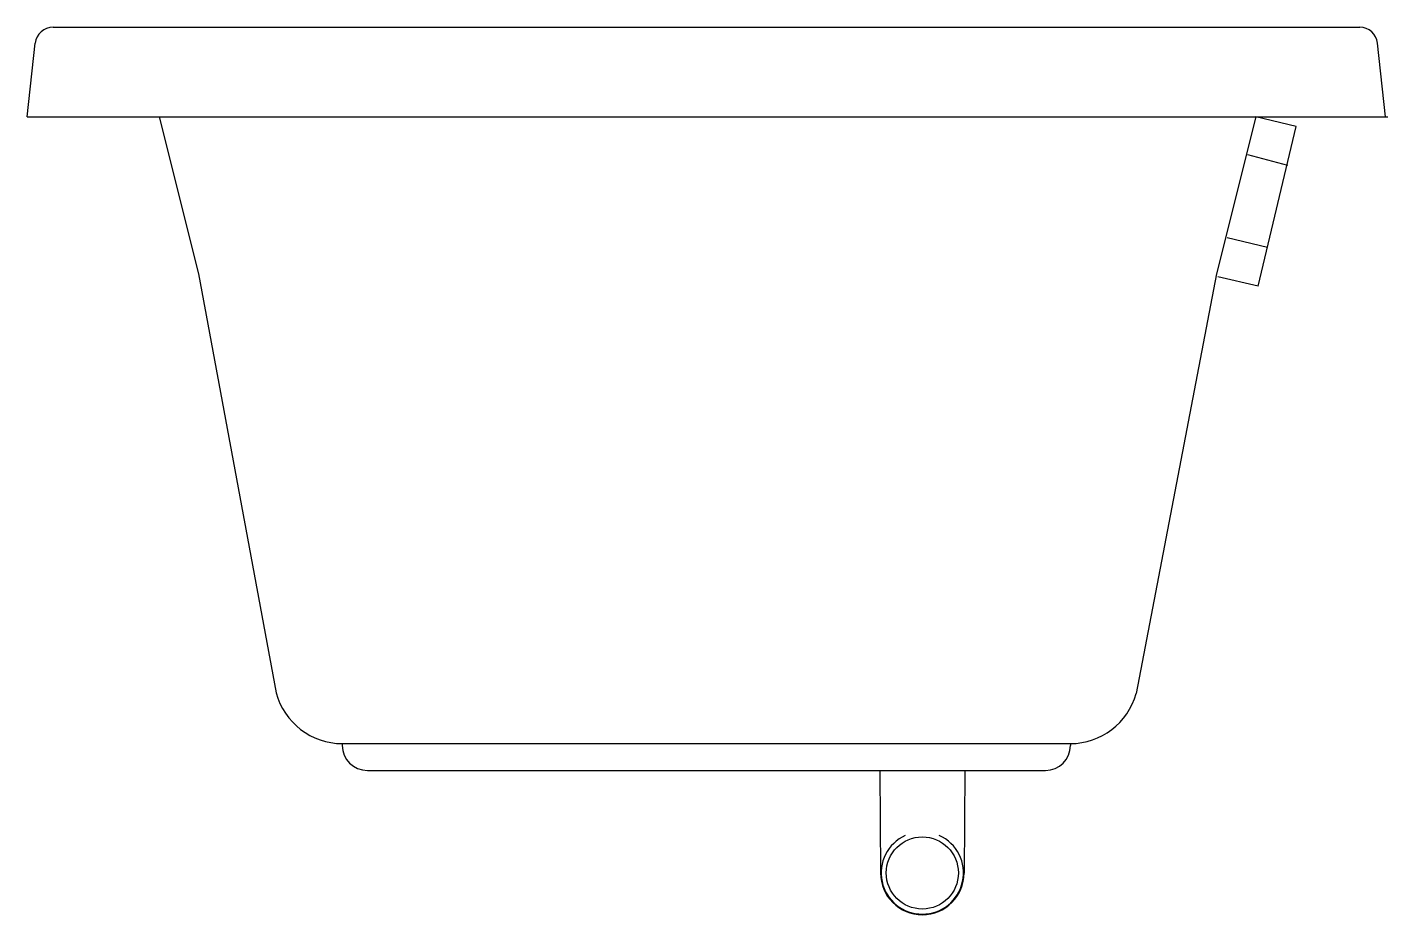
# Model space of a CAD drawing. Header units: millimetres. Extents: x -1265.232 to -1264.472, y 2244.117 to 2244.613.
import ezdxf

# ---------------------------------------------------------------- set-up
doc = ezdxf.new("R2010")
doc.units = ezdxf.units.MM
doc.header["$LTSCALE"] = 10
doc.layers.add('jacuzzi', color=1, linetype='Continuous')

msp = doc.modelspace()

# ---------------------------------------------------------------- linework, layer by layer
at = {"layer": 'jacuzzi'}
for p, q in [((-1265.21733, 2244.61267), (-1264.48746, 2244.61267)), ((-1265.23179, 2244.56267), (-1265.22727, 2244.60377)), ((-1264.47301, 2244.56267), (-1264.47752, 2244.60377)), ((-1265.23179, 2244.56267), (-1264.47179, 2244.56267)), ((-1265.15806, 2244.56267), (-1265.13612, 2244.47492)), ((-1264.54551, 2244.56267), (-1264.56745, 2244.47492)), ((-1264.52295, 2244.55732), (-1264.54551, 2244.56267)), ((-1264.54417, 2244.468), (-1264.52295, 2244.55732)), ((-1264.52754, 2244.5355), (-1264.54996, 2244.54142)), ((-1264.53902, 2244.48967), (-1264.56158, 2244.49503)), ((-1265.13612, 2244.47492), (-1265.09274, 2244.24109)), ((-1264.56745, 2244.47492), (-1264.61239, 2244.2406)), ((-1264.54417, 2244.468), (-1264.56673, 2244.47336)), ((-1265.05577, 2244.21267), (-1264.64903, 2244.21267)), ((-1265.05577, 2244.21267), (-1265.05577, 2244.21167)), ((-1264.64903, 2244.21267), (-1264.64903, 2244.21167)), ((-1265.04177, 2244.19767), (-1264.66303, 2244.19767)), ((-1264.75556, 2244.19767), (-1264.75515, 2244.14036)), ((-1264.70801, 2244.19767), (-1264.70843, 2244.14036))]:
    msp.add_line(p, q, dxfattribs=at)
msp.add_circle((-1264.73179, 2244.14043), 0.02015, dxfattribs=at)
for centre, radius, start, end in [((-1265.21733, 2244.60267), 0.01, 90, 173.72384), ((-1264.48746, 2244.60267), 0.01, 6.27616, 90), ((-1265.05577, 2244.25094), 0.03827, 194.91117, 270), ((-1264.64903, 2244.25067), 0.038, 270, 344.62375), ((-1265.04177, 2244.21167), 0.014, 180, 270), ((-1264.66303, 2244.21167), 0.014, 270, 0), ((-1264.73179, 2244.14043), 0.023, 114.3742, 65.6258), ((-1264.73179, 2244.14043), 0.02336, 180, 0)]:
    msp.add_arc(centre, radius, start, end, dxfattribs=at)

doc.saveas('drawing.dxf')
